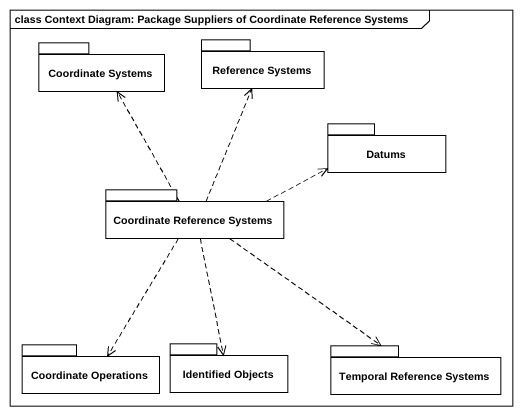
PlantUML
@startuml
mainframe class Context Diagram: Package Suppliers of Coordinate Reference Systems
package "Reference Systems" as Reference_Systems {
}
package "Coordinate Systems" as Coordinate_Systems {
}
package Datums {
}
package "Coordinate Reference Systems" as Coordinate_Reference_Systems {
}
package "Coordinate Operations" as Coordinate_Operations {
}
package "Identified Objects" as Identified_Objects {
}
package "Temporal Reference Systems" as Temporal_Reference_Systems {
}
Coordinate_Reference_Systems .up.> Reference_Systems
Coordinate_Reference_Systems .up.> Coordinate_Systems
Coordinate_Reference_Systems .right.> Datums
Coordinate_Reference_Systems ..> Coordinate_Operations
Coordinate_Reference_Systems ..> Identified_Objects
Coordinate_Reference_Systems ..> Temporal_Reference_Systems
@enduml
